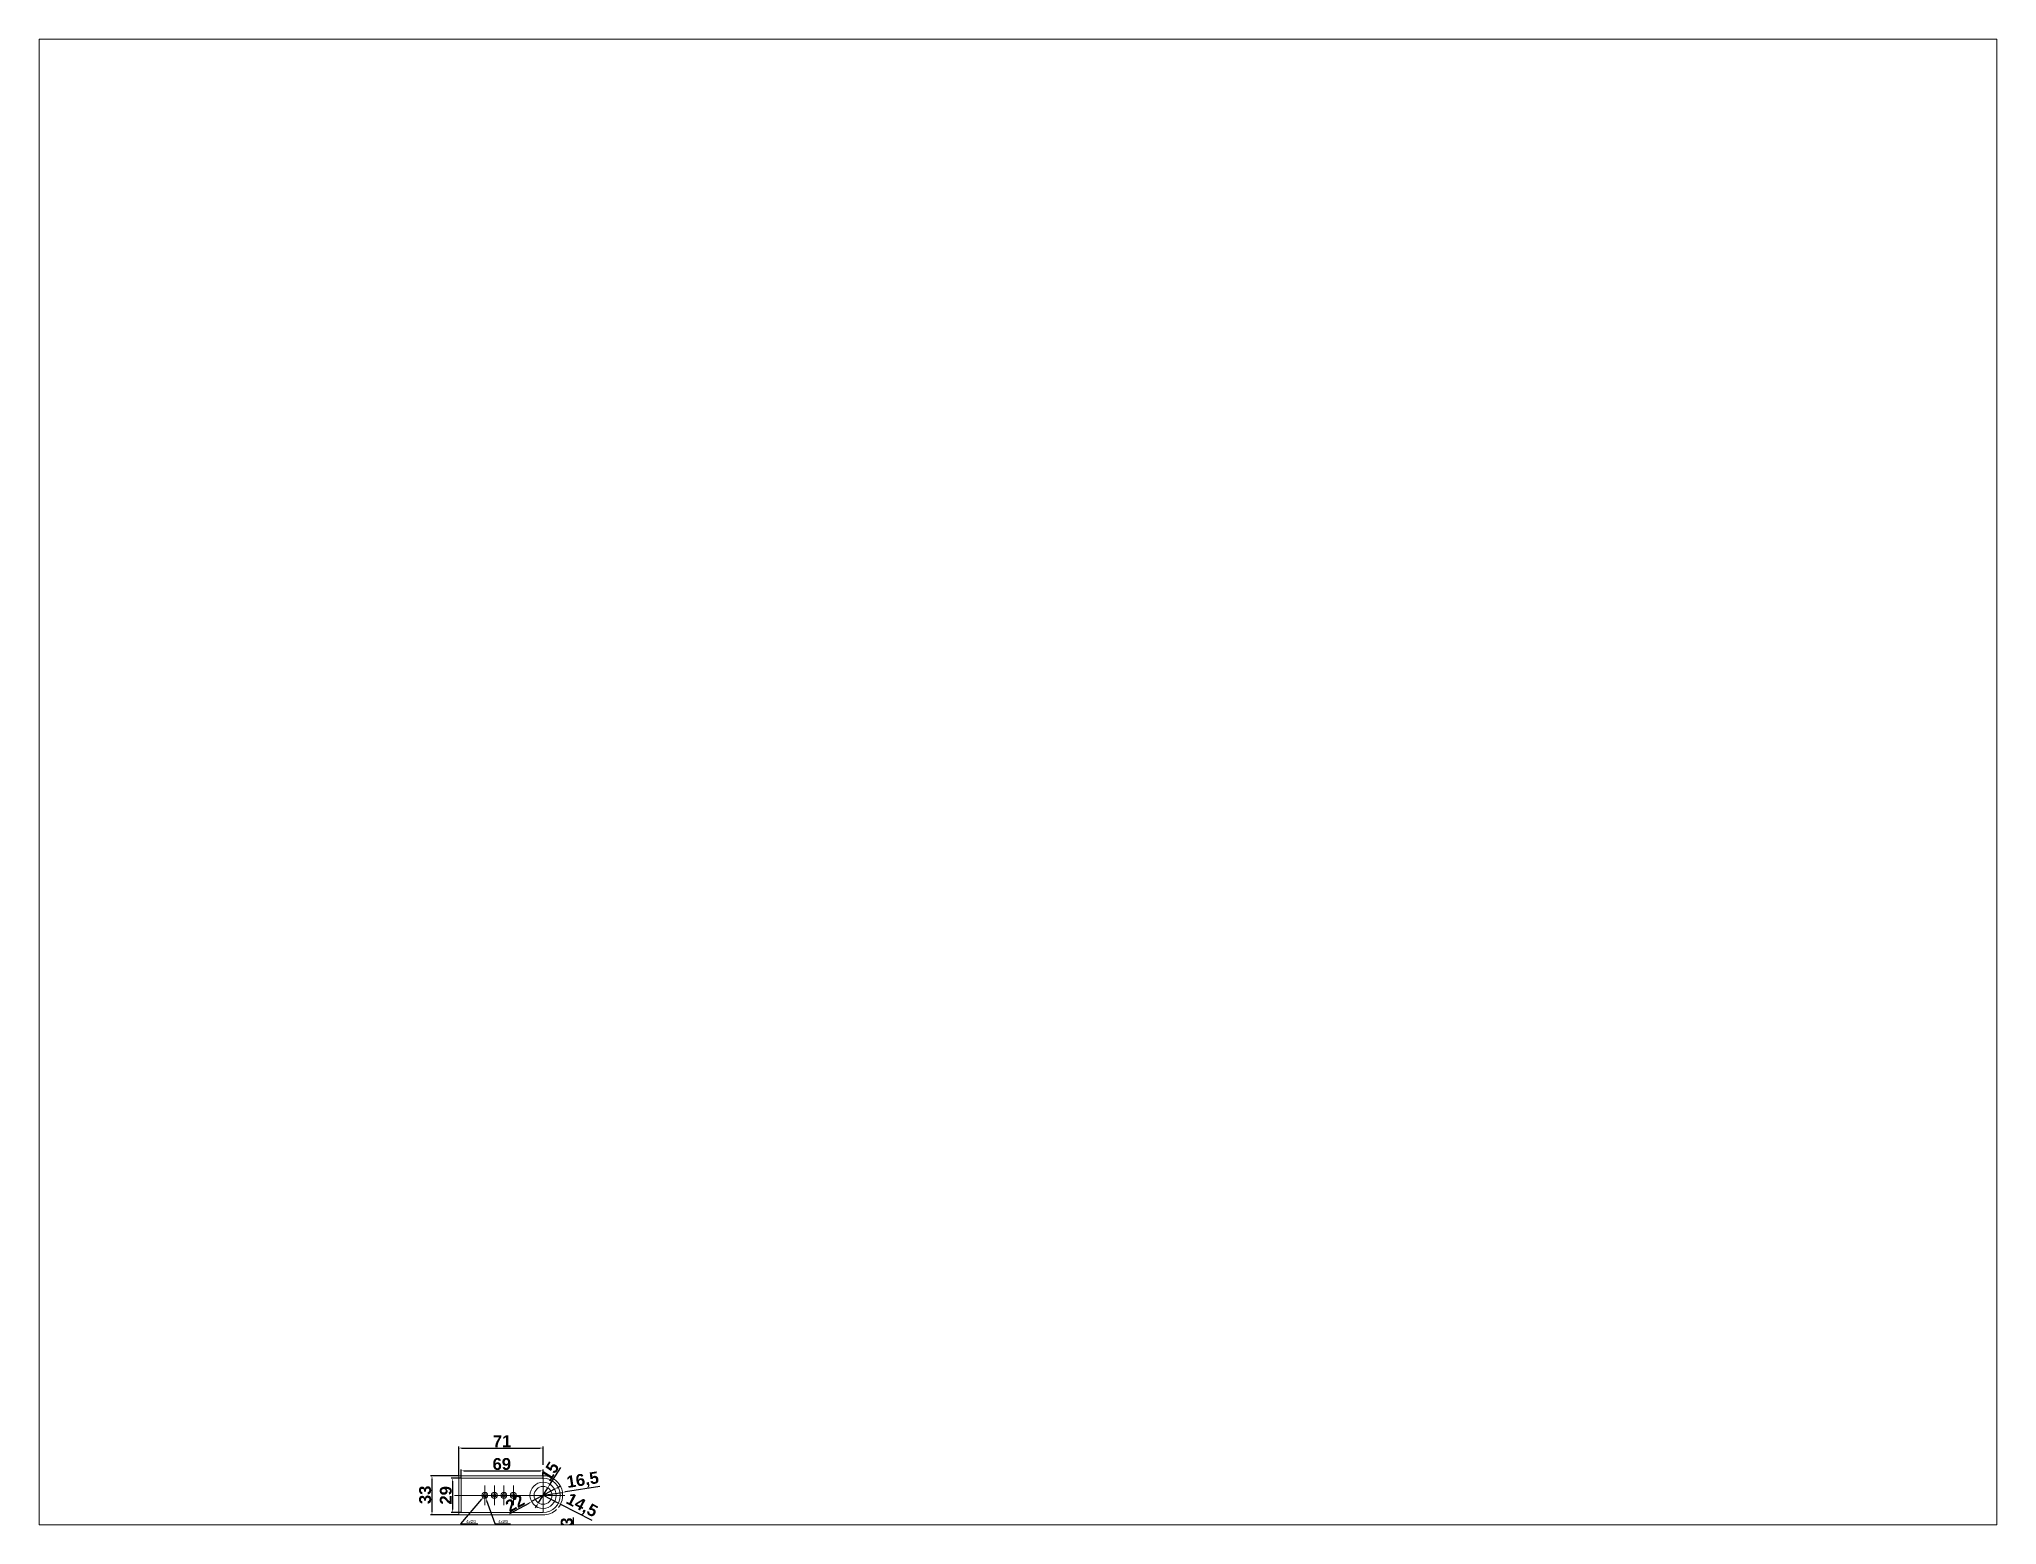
# Paper-space layout 'Presentación2' of a CAD drawing. Header units: millimetres. Extents: x 26 to 231, y 20 to 176.
# The model-space entities are those that its viewports show. They can reach past a viewport. Long polylines and large blocks are cut down to what shows.
import ezdxf

# ---------------------------------------------------------------- set-up
doc = ezdxf.new("R2010")
doc.units = ezdxf.units.MM
doc.linetypes.add('TRAZO_Y_PUNTO', pattern=[25.4, 12.7, -6.35, 0, -6.35])
for name, color, linetype, lineweight in [('01_Contornos', 7, 'Continuous', 20), ('03_Ejes', 1, 'TRAZO_Y_PUNTO', 18), ('04_Cotas', 3, 'Continuous', 18)]:
    doc.layers.add(name, color=color, linetype=linetype, lineweight=lineweight)
doc.styles.add('EstiloCota', font='arialbd.ttf', dxfattribs={"height": 10})
doc.styles.add('UNE', font='arial.ttf')
doc.dimstyles.new('CotasUNE', dxfattribs={"dimtxt": 10, "dimasz": 2.5, "dimexe": 1.25, "dimexo": 0, "dimtad": 1, "dimtxsty": 'EstiloCota', "dimcen": 2, "dimclrd": 256, "dimclrt": 256, "dimadec": 0, "dimazin": 0, "dimtfac": 1, "dimtmove": 0, "dimatfit": 3, "dimfxl": 1, "dimarcsym": 0})

# ---------------------------------------------------------------- blocks, each defined once
blk = doc.blocks.new('*D33')
at = {"layer": '04_Cotas', "color": 0, "lineweight": -2, "transparency": 16777216}
for p, q in [((48.2, 93.6), (48.2, 100.9)), ((117.2, 93.1), (117.2, 100.9))]:
    blk.add_line(p, q, dxfattribs=at)
at = {"layer": '04_Cotas', "lineweight": -2, "transparency": 16777216}
blk.add_line((50.7, 99.7), (114.7, 99.7), dxfattribs=at)
at = {"layer": '04_Cotas', "transparency": 16777216}
for points in [[(50.7, 100.1), (50.7, 99.3), (48.2, 99.7)], [(114.7, 100.1), (114.7, 99.3), (117.2, 99.7)]]:
    blk.add_solid(points, dxfattribs=at)
at = {"layer": 'Defpoints', "color": 0}
for p in [(117.2, 99.7), (48.2, 93.6), (117.2, 93.1)]:
    blk.add_point(p, dxfattribs=at)
at = {"layer": '04_Cotas', "transparency": 16777216, "insert": (82.5, 105.4), "char_height": 10, "attachment_point": 5, "style": 'EstiloCota'}
blk.add_mtext('69', dxfattribs=at)
blk = doc.blocks.new('*D34')
at = {"layer": '04_Cotas', "color": 0, "lineweight": -2, "transparency": 16777216}
for p, q in [((46.2, 95.6), (46.2, 120.2)), ((117.2, 104.7), (117.2, 120.2))]:
    blk.add_line(p, q, dxfattribs=at)
at = {"layer": '04_Cotas', "lineweight": -2, "transparency": 16777216}
blk.add_line((48.7, 118.9), (114.7, 118.9), dxfattribs=at)
at = {"layer": '04_Cotas', "transparency": 16777216}
for points in [[(48.7, 119.3), (48.7, 118.5), (46.2, 118.9)], [(114.7, 119.3), (114.7, 118.5), (117.2, 118.9)]]:
    blk.add_solid(points, dxfattribs=at)
at = {"layer": 'Defpoints', "color": 0}
for p in [(117.2, 118.9), (117.2, 104.7), (46.2, 95.6)]:
    blk.add_point(p, dxfattribs=at)
at = {"layer": '04_Cotas', "transparency": 16777216, "insert": (82.7, 124.6), "char_height": 10, "attachment_point": 5, "style": 'EstiloCota'}
blk.add_mtext('71', dxfattribs=at)
blk = doc.blocks.new('*D35')
at = {"layer": '04_Cotas', "color": 0, "lineweight": -2, "transparency": 16777216}
for p, q in [((48.2, 93.6), (39.9, 93.6)), ((48.2, 64.6), (39.9, 64.6))]:
    blk.add_line(p, q, dxfattribs=at)
at = {"layer": '04_Cotas', "lineweight": -2, "transparency": 16777216}
blk.add_line((41.1, 91.1), (41.1, 67.1), dxfattribs=at)
at = {"layer": '04_Cotas', "transparency": 16777216}
for points in [[(40.7, 91.1), (41.5, 91.1), (41.1, 93.6)], [(40.7, 67.1), (41.5, 67.1), (41.1, 64.6)]]:
    blk.add_solid(points, dxfattribs=at)
at = {"layer": 'Defpoints', "color": 0}
for p in [(48.2, 93.6), (41.1, 64.6), (48.2, 64.6)]:
    blk.add_point(p, dxfattribs=at)
at = {"layer": '04_Cotas', "transparency": 16777216, "insert": (35.4, 79.1), "char_height": 10, "attachment_point": 5, "rotation": 90, "style": 'EstiloCota'}
blk.add_mtext('29', dxfattribs=at)
blk = doc.blocks.new('*D26')
at = {"layer": '04_Cotas', "color": 0, "lineweight": -2, "transparency": 16777216}
for p, q in [((46.2, 95.6), (22.5, 95.6)), ((46.2, 62.6), (22.5, 62.6))]:
    blk.add_line(p, q, dxfattribs=at)
at = {"layer": '04_Cotas', "lineweight": -2, "transparency": 16777216}
blk.add_line((23.7, 93.1), (23.7, 65.1), dxfattribs=at)
at = {"layer": '04_Cotas', "transparency": 16777216}
for points in [[(23.3, 93.1), (24.1, 93.1), (23.7, 95.6)], [(23.3, 65.1), (24.1, 65.1), (23.7, 62.6)]]:
    blk.add_solid(points, dxfattribs=at)
at = {"layer": 'Defpoints', "color": 0}
for p in [(46.2, 95.6), (23.7, 62.6), (46.2, 62.6)]:
    blk.add_point(p, dxfattribs=at)
at = {"layer": '04_Cotas', "transparency": 16777216, "insert": (18, 79.5), "char_height": 10, "attachment_point": 5, "rotation": 90, "style": 'EstiloCota'}
blk.add_mtext('33', dxfattribs=at)
blk = doc.blocks.new('*D38')
at = {"layer": '04_Cotas', "lineweight": -2, "transparency": 16777216}
for p, q in [((142.9, 39.1), (142.9, 60.5)), ((142.9, 33.6), (142.9, 36.6)), ((142.9, 31.1), (142.9, 28.6))]:
    blk.add_line(p, q, dxfattribs=at)
at = {"layer": '04_Cotas', "color": 0, "lineweight": -2, "transparency": 16777216}
for p, q in [((131.7, 36.6), (144.1, 36.6)), ((133.7, 33.6), (144.1, 33.6))]:
    blk.add_line(p, q, dxfattribs=at)
at = {"layer": '04_Cotas', "transparency": 16777216}
for points in [[(142.5, 39.1), (143.3, 39.1), (142.9, 36.6)], [(142.5, 31.1), (143.3, 31.1), (142.9, 33.6)]]:
    blk.add_solid(points, dxfattribs=at)
at = {"layer": 'Defpoints', "color": 0}
for p in [(131.7, 36.6), (133.7, 33.6), (142.9, 33.6)]:
    blk.add_point(p, dxfattribs=at)
at = {"layer": '04_Cotas', "transparency": 16777216, "insert": (137.2, 56.5), "char_height": 10, "attachment_point": 5, "rotation": 90, "style": 'EstiloCota'}
blk.add_mtext('3', dxfattribs=at)
blk = doc.blocks.new('*D39')
at = {"layer": '04_Cotas', "lineweight": -2, "transparency": 16777216}
for p, q in [((131.9, 102.6), (122.5, 87.6)), ((113.3, 72.7), (121.2, 85.5)), ((111.9, 70.6), (110.6, 68.5))]:
    blk.add_line(p, q, dxfattribs=at)
at = {"layer": '04_Cotas', "transparency": 16777216}
for points in [[(122.2, 87.8), (122.9, 87.4), (121.2, 85.5)], [(111.6, 70.8), (112.3, 70.4), (113.3, 72.7)]]:
    blk.add_solid(points, dxfattribs=at)
at = {"layer": 'Defpoints', "color": 0}
for p in [(121.2, 85.5), (113.3, 72.7)]:
    blk.add_point(p, dxfattribs=at)
at = {"layer": '04_Cotas', "transparency": 16777216, "insert": (123, 99.2), "char_height": 10, "attachment_point": 5, "rotation": 58.0512, "style": 'EstiloCota'}
blk.add_mtext('15', dxfattribs=at)
blk = doc.blocks.new('*D40')
at = {"layer": '04_Cotas', "lineweight": -2, "transparency": 16777216}
for p, q in [((126.9, 84.3), (107.6, 73.8)), ((129.1, 85.5), (131.3, 86.7)), ((89.4, 63.9), (105.4, 72.6))]:
    blk.add_line(p, q, dxfattribs=at)
at = {"layer": '04_Cotas', "transparency": 16777216}
for points in [[(128.9, 85.9), (129.3, 85.2), (126.9, 84.3)], [(105.2, 73), (105.6, 72.3), (107.6, 73.8)]]:
    blk.add_solid(points, dxfattribs=at)
at = {"layer": 'Defpoints', "color": 0}
for p in [(126.9, 84.3), (107.6, 73.8)]:
    blk.add_point(p, dxfattribs=at)
at = {"layer": '04_Cotas', "transparency": 16777216, "insert": (93.6, 72.6), "char_height": 10, "attachment_point": 5, "rotation": 28.5682, "style": 'EstiloCota'}
blk.add_mtext('22', dxfattribs=at)
blk = doc.blocks.new('*D41')
at = {"layer": '04_Cotas', "lineweight": -2, "transparency": 16777216}
for p, q in [((117.2, 79.1), (130.1, 72.4)), ((158.5, 57.8), (132.3, 71.3))]:
    blk.add_line(p, q, dxfattribs=at)
at = {"layer": '04_Cotas', "transparency": 16777216}
blk.add_solid([(132.5, 71.7), (132.1, 70.9), (130.1, 72.4)], dxfattribs=at)
at = {"layer": 'Defpoints', "color": 0}
for p in [(117.2, 79.1), (130.1, 72.4)]:
    blk.add_point(p, dxfattribs=at)
at = {"layer": '04_Cotas', "transparency": 16777216, "insert": (149.6, 70), "char_height": 10, "attachment_point": 5, "rotation": 332.6627, "style": 'EstiloCota'}
blk.add_mtext('14,5', dxfattribs=at)
blk = doc.blocks.new('*D42')
at = {"layer": '04_Cotas', "lineweight": -2, "transparency": 16777216}
for p, q in [((47.9, 55.1), (65.6, 76)), ((68.2, 79.1), (67.3, 77.9))]:
    blk.add_line(p, q, dxfattribs=at)
at = {"layer": '04_Cotas', "transparency": 16777216}
blk.add_solid([(65.3, 76.3), (66, 75.8), (67.3, 77.9)], dxfattribs=at)
at = {"layer": 'Defpoints', "color": 0}
for p in [(67.3, 77.9), (68.2, 79.1)]:
    blk.add_point(p, dxfattribs=at)
blk = doc.blocks.new('*D27')
at = {"layer": '04_Cotas', "lineweight": -2, "transparency": 16777216}
for p, q in [((68.2, 79.1), (69.1, 76.7)), ((76.8, 55.1), (69.9, 74.4))]:
    blk.add_line(p, q, dxfattribs=at)
at = {"layer": '04_Cotas', "transparency": 16777216}
blk.add_solid([(70.3, 74.5), (69.5, 74.2), (69.1, 76.7)], dxfattribs=at)
at = {"layer": 'Defpoints', "color": 0}
for p in [(68.2, 79.1), (69.1, 76.7)]:
    blk.add_point(p, dxfattribs=at)
blk = doc.blocks.new('*D28')
at = {"layer": '04_Cotas', "lineweight": -2, "transparency": 16777216}
for p, q in [((165.1, 86.6), (136, 82)), ((117.2, 79.1), (133.5, 81.6))]:
    blk.add_line(p, q, dxfattribs=at)
at = {"layer": '04_Cotas', "transparency": 16777216}
blk.add_solid([(135.9, 82.4), (136.1, 81.6), (133.5, 81.6)], dxfattribs=at)
at = {"layer": 'Defpoints', "color": 0}
for p in [(117.2, 79.1), (133.5, 81.6)]:
    blk.add_point(p, dxfattribs=at)
at = {"layer": '04_Cotas', "transparency": 16777216, "insert": (150.7, 91.2), "char_height": 10, "attachment_point": 5, "rotation": 8.8787, "style": 'EstiloCota'}
blk.add_mtext('16,5', dxfattribs=at)

msp = doc.modelspace()

# ---------------------------------------------------------------- linework, layer by layer
at = {"layer": '01_Contornos', "color": 7}
for p, q in [((46.231, 95.588), (117.231, 95.588)), ((46.231, 95.588), (46.231, 62.588)), ((48.231, 64.588), (48.231, 93.588)), ((48.231, 93.588), (117.231, 93.588)), ((46.231, 62.588), (117.231, 62.588)), ((117.231, 64.588), (48.231, 64.588))]:
    msp.add_line(p, q, dxfattribs=at)
for centre, radius in [((117.231, 79.088), 11), ((117.231, 79.088), 7.5), ((68.231, 79.088), 2.5), ((68.231, 79.088), 1.5), ((76.231, 79.088), 2.5), ((76.231, 79.088), 1.5), ((84.231, 79.088), 2.5), ((84.231, 79.088), 1.5), ((92.231, 79.088), 2.5), ((92.231, 79.088), 1.5)]:
    msp.add_circle(centre, radius, dxfattribs=at)
for radius, start, end in [(16.5, 322.074455, 90), (14.5, 270, 90), (16.5, 270, 313.742298)]:
    msp.add_arc((117.231, 79.088), radius, start, end, dxfattribs=at)
at = {"layer": '03_Ejes'}
for p, q in [((68.231, 70.901), (68.231, 87.276)), ((76.231, 70.901), (76.231, 87.276)), ((84.231, 70.901), (84.231, 87.276)), ((92.231, 70.901), (92.231, 87.276)), ((117.231, 65.088), (117.231, 93.088)), ((42.616, 79.088), (135.636, 79.088))]:
    msp.add_line(p, q, dxfattribs=at)
at = {"layer": '04_Cotas'}
for p, q in [((47.86, 55.15), (62.352, 55.15)), ((76.77, 55.15), (89.918, 55.15))]:
    msp.add_line(p, q, dxfattribs=at)

# ---------------------------------------------------------------- texts
at = {"layer": '04_Cotas', "style": 'UNE'}
for s, p in [('4x%%C3', (52.446, 55.775)), ('4x%%C5', (79.57, 55.775))]:
    msp.add_text(s, height=2.5, dxfattribs=at).set_placement(p)

# ---------------------------------------------------------------- dimensions: what is measured, and where the dimension line sits
at = {"layer": '04_Cotas'}
for base, p1, p2, picture, middle in [((117.231, 118.911), (46.231, 95.588), (117.231, 104.694), '*D34', (82.714, 118.911)), ((117.231, 99.694), (48.231, 93.588), (117.231, 93.088), '*D33', (82.482, 99.694))]:
    dim = msp.add_linear_dim(base=base, p1=p1, p2=p2, dimstyle='CotasUNE', dxfattribs=at)
    dim.commit()
    dim.dimension.update_dxf_attribs({"geometry": picture, "text_midpoint": middle, "dimtype": 160})
for p1, p2, text, picture, middle in [((113.262, 72.724), (121.2, 85.452), '15', '*D39', (123.021, 99.202)), ((126.892, 84.349), (107.57, 73.828), '22', '*D40', (93.568, 72.632))]:
    dim = msp.add_diameter_dim_2p(p1=p1, p2=p2, text=text, dimstyle='CotasUNE', dxfattribs=at)
    dim.commit()
    dim.dimension.update_dxf_attribs({"geometry": picture, "text_midpoint": middle})
for mpoint, text, picture, middle in [((133.533, 81.635), '16,5', '*D28', (150.725, 91.163)), ((130.112, 72.429), '14,5', '*D41', (149.611, 69.96))]:
    dim = msp.add_radius_dim(center=(117.231, 79.088), mpoint=mpoint, text=text, dimstyle='CotasUNE', dxfattribs=at)
    dim.commit()
    dim.dimension.update_dxf_attribs({"geometry": picture, "text_midpoint": middle})
for base, p1, p2, picture, middle in [((23.709, 62.588), (46.231, 95.588), (46.231, 62.588), '*D26', (23.709, 79.477)), ((41.128, 64.588), (48.231, 93.588), (48.231, 64.588), '*D35', (41.128, 79.134)), ((142.89, 33.588), (131.731, 36.588), (133.731, 33.588), '*D38', (142.89, 56.535))]:
    dim = msp.add_linear_dim(base=base, p1=p1, p2=p2, angle=90, dimstyle='CotasUNE', dxfattribs=at)
    dim.commit()
    dim.dimension.update_dxf_attribs({"geometry": picture, "text_midpoint": middle, "dimtype": 160})
for mpoint, picture, middle in [((67.259, 77.946), '*D42', (47.86, 55.15)), ((69.071, 76.734), '*D27', (76.77, 55.15))]:
    dim = msp.add_radius_dim(center=(68.231, 79.088), mpoint=mpoint, text=' ', dimstyle='CotasUNE', dxfattribs=at)
    dim.commit()
    dim.dimension.update_dxf_attribs({"geometry": picture, "text_midpoint": middle, "dimtype": 164})

psp = doc.layouts.new('Presentación2')

# ---------------------------------------------------------------- viewports
at = {"layer": '04_Cotas'}
psp.add_viewport(center=(128.5, 97.5), size=(205.6, 156), view_center_point=(517.041, 679.471), view_height=1250.42305, dxfattribs=at)

doc.saveas('drawing.dxf')
